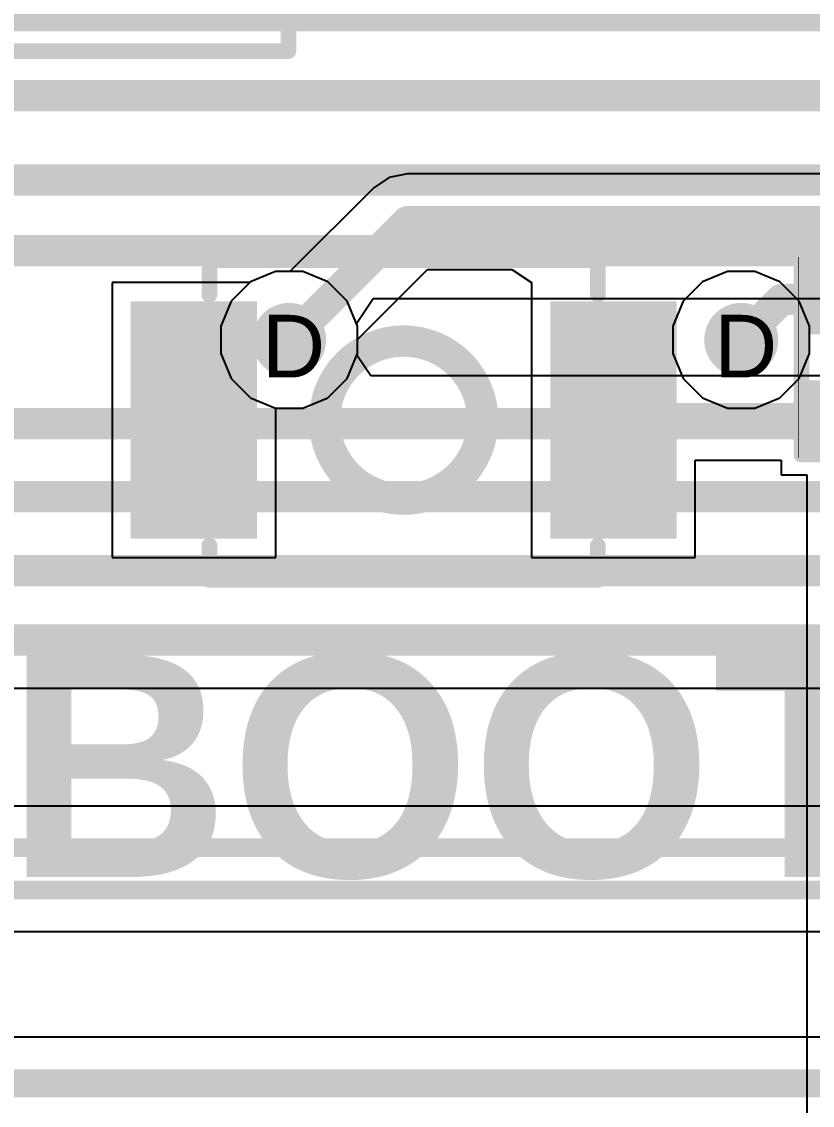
# Model space of a CAD drawing. Header units: inches. Extents: x -11 to 5428, y 0 to 5423.
# Drawn here: x 127.58 to 133.98, y 68.75 to 77.54 of the extents above; entities that cross this region are included whole.
import ezdxf

# ---------------------------------------------------------------- set-up
doc = ezdxf.new("R2010")
doc.units = ezdxf.units.IN
for name, color, linetype in [('Bottom Layer', 5, 'Continuous'), ('Drill Drawing', 1, 'Continuous'), ('GND', 16, 'Continuous'), ('PWR', 76, 'Continuous'), ('Top Layer', 1, 'Continuous'), ('Top Overlay', 2, 'Continuous'), ('Top Paste', 8, 'Continuous'), ('Top Solder', 216, 'Continuous'), ('Via Holes', 16, 'Continuous')]:
    doc.layers.add(name, color=color, linetype=linetype)
doc.styles.add('Arial', font='', dxfattribs={"height": 0.2})
doc.styles.add('Arial_Bold', font='', dxfattribs={"height": 0.2})
doc.styles.get('Arial').set_extended_font_data('Arial')
doc.styles.get('Arial_Bold').set_extended_font_data('Arial', bold=True)

# ---------------------------------------------------------------- blocks, each defined once
blk = doc.blocks.new('R___0402_457')
at = {"layer": 'Top Layer'}
for points in [[(-0.6985, -0.3175), (-0.6985, 0.3175), (-0.2413, 0.3175), (-0.2413, -0.3175)], [(0.2413, -0.3175), (0.2413, 0.3175), (0.6985, 0.3175), (0.6985, -0.3175)]]:
    blk.add_hatch(color=1, dxfattribs=at).paths.add_polyline_path(points)
at = {"layer": 'Top Paste'}
for points in [[(-0.6985, -0.3175), (-0.6985, 0.3175), (-0.2413, 0.3175), (-0.2413, -0.3175)], [(0.2413, -0.3175), (0.2413, 0.3175), (0.6985, 0.3175), (0.6985, -0.3175)]]:
    blk.add_hatch(color=8, dxfattribs=at).paths.add_polyline_path(points)
at = {"layer": 'Top Solder'}
for points in [[(-0.7535, -0.3725), (-0.7535, 0.3725), (-0.1863, 0.3725), (-0.1863, -0.3725)], [(0.1863, -0.3725), (0.1863, 0.3725), (0.7535, 0.3725), (0.7535, -0.3725)]]:
    blk.add_hatch(color=216, dxfattribs=at).paths.add_polyline_path(points)
at = {"layer": 'Top Overlay'}
for points in [[(0.7874, 0.4064, 0.127, 0.127, 0), (-0.7874, 0.4064, 0.127, 0.127, 0)], [(-0.7874, -0.4064, 0.127, 0.127, 0), (-0.7874, 0.4064, 0.127, 0.127, 0)], [(0.7874, -0.4064, 0.127, 0.127, 0), (0.7874, 0.4064, 0.127, 0.127, 0)], [(0.7874, -0.4064, 0.127, 0.127, 0), (-0.7874, -0.4064, 0.127, 0.127, 0)], [(0.8128, -0.4318, 0.00323, 0.00323, 0), (-0.8128, -0.4318, 0.00323, 0.00323, 0)]]:
    blk.add_lwpolyline(points, format="xyseb", dxfattribs=at)
for points in [[(-0.8191, 0.4064, 0.0635, 0.0635, 1), (-0.7556, 0.4064, 0.0635, 0.0635, 1)], [(-0.8191, 0.4064, 0.0635, 0.0635, 1), (-0.7556, 0.4064, 0.0635, 0.0635, 1)], [(0.7556, 0.4064, 0.0635, 0.0635, 1), (0.8191, 0.4064, 0.0635, 0.0635, 1)], [(0.7556, 0.4064, 0.0635, 0.0635, 1), (0.8191, 0.4064, 0.0635, 0.0635, 1)], [(-0.8191, -0.4064, 0.0635, 0.0635, 1), (-0.7556, -0.4064, 0.0635, 0.0635, 1)], [(-0.8191, -0.4064, 0.0635, 0.0635, 1), (-0.7556, -0.4064, 0.0635, 0.0635, 1)], [(0.7556, -0.4064, 0.0635, 0.0635, 1), (0.8191, -0.4064, 0.0635, 0.0635, 1)], [(0.7556, -0.4064, 0.0635, 0.0635, 1), (0.8191, -0.4064, 0.0635, 0.0635, 1)], [(-0.8136, -0.4318, 0.00161, 0.00161, 1), (-0.812, -0.4318, 0.00161, 0.00161, 1)], [(0.812, -0.4318, 0.00161, 0.00161, 1), (0.8136, -0.4318, 0.00161, 0.00161, 1)]]:
    blk.add_lwpolyline(points, format="xyseb", close=True, dxfattribs=at)
blk = doc.blocks.new('B3U_1000P_513')
at = {"layer": 'Top Layer'}
for points in [[(-2.11, 0.86), (-1.29, 0.86), (-1.29, -0.86), (-2.11, -0.86)], [(1.29, 0.86), (2.11, 0.86), (2.11, -0.86), (1.29, -0.86)]]:
    blk.add_hatch(color=1, dxfattribs=at).paths.add_polyline_path(points)
at = {"layer": 'Top Paste'}
for points in [[(-2.11, 0.86), (-1.29, 0.86), (-1.29, -0.86), (-2.11, -0.86)], [(1.29, 0.86), (2.11, 0.86), (2.11, -0.86), (1.29, -0.86)]]:
    blk.add_hatch(color=8, dxfattribs=at).paths.add_polyline_path(points)
at = {"layer": 'Top Solder'}
for points in [[(-2.2116, 0.9616), (-1.1884, 0.9616), (-1.1884, -0.9616), (-2.2116, -0.9616)], [(1.1884, 0.9616), (2.2116, 0.9616), (2.2116, -0.9616), (1.1884, -0.9616)]]:
    blk.add_hatch(color=216, dxfattribs=at).paths.add_polyline_path(points)
at = {"layer": 'Top Overlay'}
for points in [[(1.5748, 1.2954, 0.127, 0.127, 0), (-1.5748, 1.2954, 0.127, 0.127, 0)], [(-1.5748, 1.2954, 0.127, 0.127, 0), (-1.5748, 1.016, 0.127, 0.127, 0)], [(1.5748, 1.2954, 0.127, 0.127, 0), (1.5748, 1.016, 0.127, 0.127, 0)], [(-1.5748, -1.016, 0.127, 0.127, 0), (-1.5748, -1.2954, 0.127, 0.127, 0)], [(1.5748, -1.016, 0.127, 0.127, 0), (1.5748, -1.2954, 0.127, 0.127, 0)], [(1.5748, -1.2954, 0.127, 0.127, 0), (-1.5748, -1.2954, 0.127, 0.127, 0)]]:
    blk.add_lwpolyline(points, format="xyseb", dxfattribs=at)
for points in [[(-1.6066, 1.2954, 0.0635, 0.0635, 1), (-1.5431, 1.2954, 0.0635, 0.0635, 1)], [(-1.6066, 1.2954, 0.0635, 0.0635, 1), (-1.5431, 1.2954, 0.0635, 0.0635, 1)], [(1.543, 1.2954, 0.0635, 0.0635, 1), (1.6065, 1.2954, 0.0635, 0.0635, 1)], [(1.543, 1.2954, 0.0635, 0.0635, 1), (1.6065, 1.2954, 0.0635, 0.0635, 1)], [(-1.6066, 1.016, 0.0635, 0.0635, 1), (-1.5431, 1.016, 0.0635, 0.0635, 1)], [(1.543, 1.016, 0.0635, 0.0635, 1), (1.6065, 1.016, 0.0635, 0.0635, 1)], [(0.6411, 0, 0.254, 0.254, 1), (-0.6411, 0, 0.254, 0.254, 1)], [(-0.7046, 0, 0.127, 0.127, 1), (-0.5776, 0, 0.127, 0.127, 1)], [(0.5776, 0, 0.127, 0.127, 1), (0.7046, 0, 0.127, 0.127, 1)], [(-1.6066, -1.016, 0.0635, 0.0635, 1), (-1.5431, -1.016, 0.0635, 0.0635, 1)], [(1.543, -1.016, 0.0635, 0.0635, 1), (1.6065, -1.016, 0.0635, 0.0635, 1)], [(-1.6066, -1.2954, 0.0635, 0.0635, 1), (-1.5431, -1.2954, 0.0635, 0.0635, 1)], [(-1.6066, -1.2954, 0.0635, 0.0635, 1), (-1.5431, -1.2954, 0.0635, 0.0635, 1)], [(1.543, -1.2954, 0.0635, 0.0635, 1), (1.6065, -1.2954, 0.0635, 0.0635, 1)], [(1.543, -1.2954, 0.0635, 0.0635, 1), (1.6065, -1.2954, 0.0635, 0.0635, 1)]]:
    blk.add_lwpolyline(points, format="xyseb", close=True, dxfattribs=at)
blk = doc.blocks.new('DSIC03LSGET_524')
at = {"layer": 'Top Overlay'}
for points in [[(-3, 3.81, 0.127, 0.127, 0), (-3, -3.81, 0.127, 0.127, 0)], [(3, 3.81, 0.127, 0.127, 0), (-3, 3.81, 0.127, 0.127, 0)]]:
    blk.add_lwpolyline(points, format="xyseb", dxfattribs=at)
blk.add_lwpolyline([(-3.0317, 3.81, 0.0635, 0.0635, 1), (-2.9682, 3.81, 0.0635, 0.0635, 1)], format="xyseb", close=True, dxfattribs=at)
blk.add_lwpolyline([(-3.0317, 3.81, 0.0635, 0.0635, 1), (-2.9682, 3.81, 0.0635, 0.0635, 1)], format="xyseb", close=True, dxfattribs=at)

msp = doc.modelspace()

# ---------------------------------------------------------------- hatches: boundary and pattern name
at = {"layer": 'Bottom Layer'}
h = msp.add_hatch(color=5, dxfattribs=at)
edge = h.paths.add_edge_path()
edge.add_arc((129.7432, 74.958), 0.3, 0, 360)
h = msp.add_hatch(color=5, dxfattribs=at)
edge = h.paths.add_edge_path()
edge.add_arc((133.4077, 74.958), 0.3, 0, 360)
at = {"layer": 'GND'}
h = msp.add_hatch(color=16, dxfattribs=at)
edge = h.paths.add_edge_path()
edge.add_arc((129.7432, 74.958), 0.3, 0, 360)
h = msp.add_hatch(color=16, dxfattribs=at)
edge = h.paths.add_edge_path()
edge.add_arc((133.4077, 74.958), 0.3, 0, 360)
at = {"layer": 'PWR'}
h = msp.add_hatch(color=76, dxfattribs=at)
edge = h.paths.add_edge_path()
edge.add_arc((129.7432, 74.958), 0.3, 0, 360)
h = msp.add_hatch(color=76, dxfattribs=at)
edge = h.paths.add_edge_path()
edge.add_arc((133.4077, 74.958), 0.3, 0, 360)
at = {"layer": 'Top Layer'}
h = msp.add_hatch(color=1, dxfattribs=at)
edge = h.paths.add_edge_path()
edge.add_arc((129.7432, 74.958), 0.3, 0, 360)
h = msp.add_hatch(color=1, dxfattribs=at)
edge = h.paths.add_edge_path()
edge.add_arc((133.4077, 74.958), 0.3, 0, 360)
at = {"layer": 'Via Holes'}
h = msp.add_hatch(color=7, dxfattribs=at)
edge = h.paths.add_edge_path()
edge.add_arc((129.7432, 74.958), 0.15, 0, 360)
h = msp.add_hatch(color=7, dxfattribs=at)
edge = h.paths.add_edge_path()
edge.add_arc((133.4077, 74.958), 0.15, 0, 360)

# ---------------------------------------------------------------- linework, layer by layer
at = {"layer": 'Bottom Layer'}
for p, q in [((130.2882, 75.09), (130.424, 75.2932)), ((130.424, 75.2932), (142.3149, 75.2932)), ((130.2972, 75.0682), (130.2882, 75.09)), ((130.2972, 74.8478), (130.2972, 75.0682)), ((130.2919, 74.835), (130.2972, 74.8478)), ((130.4048, 74.6661), (130.2919, 74.835)), ((142.9367, 74.6661), (130.4048, 74.6661)), ((120.1994, 72.1359), (147.1155, 72.1359)), ((165.944, 71.1781), (120.3461, 71.1781)), ((120.6276, 70.1619), (169.1888, 70.1619)), ((166.9007, 69.3072), (122.2107, 69.3072))]:
    msp.add_line(p, q, dxfattribs=at)
for points in [[(120.2126, 77.586, 0.254, 0.254, 0), (143.1964, 77.586, 0.254, 0.254, 0)], [(119.8751, 76.9378, 0.254, 0.254, 0), (140.3984, 76.9378, 0.254, 0.254, 0)], [(119.5877, 76.2541, 0.254, 0.254, 0), (140.7307, 76.2541, 0.254, 0.254, 0)], [(119.2126, 75.6816, 0.254, 0.254, 0), (142.3149, 75.6816, 0.254, 0.254, 0)], [(119.3122, 74.2776, 0.254, 0.254, 0), (143.0976, 74.2776, 0.254, 0.254, 0)], [(119.5571, 73.6865, 0.254, 0.254, 0), (146.1736, 73.6865, 0.254, 0.254, 0)], [(119.8057, 73.0864, 0.254, 0.254, 0), (146.6363, 73.0864, 0.254, 0.254, 0)], [(120.0385, 72.5243, 0.254, 0.254, 0), (147.1155, 72.5243, 0.254, 0.254, 0)], [(120.3461, 70.8415, 0.1524, 0.1524, 0), (169.4703, 70.8415, 0.1524, 0.1524, 0)], [(120.4881, 70.4986, 0.1524, 0.1524, 0), (169.3283, 70.4986, 0.1524, 0.1524, 0)], [(121.983, 68.9317, 0.2286, 0.2286, 0), (166.9007, 68.9317, 0.2286, 0.2286, 0)]]:
    msp.add_lwpolyline(points, format="xyseb", dxfattribs=at)
at = {"layer": 'GND'}
for p, q in [((129.633, 75.512), (129.4294, 75.4277)), ((129.8534, 75.512), (129.633, 75.512)), ((130.057, 75.4277), (129.8534, 75.512)), ((129.4294, 75.4277), (129.2735, 75.2718)), ((130.2129, 75.2718), (130.057, 75.4277)), ((129.2735, 75.2718), (129.1892, 75.0682)), ((130.2972, 75.0682), (130.2129, 75.2718)), ((129.1892, 75.0682), (129.1892, 74.8478)), ((130.2972, 74.8478), (130.2972, 75.0682)), ((129.1892, 74.8478), (129.2735, 74.6442)), ((130.2129, 74.6442), (130.2972, 74.8478)), ((129.2735, 74.6442), (129.4294, 74.4883)), ((130.057, 74.4883), (130.2129, 74.6442)), ((129.4294, 74.4883), (129.633, 74.404)), ((129.8534, 74.404), (130.057, 74.4883)), ((129.633, 74.404), (129.8534, 74.404))]:
    msp.add_line(p, q, dxfattribs=at)
at = {"layer": 'PWR'}
for p, q in [((133.2975, 75.512), (133.0939, 75.4277)), ((133.5179, 75.512), (133.2975, 75.512)), ((133.7215, 75.4277), (133.5179, 75.512)), ((133.0939, 75.4277), (132.938, 75.2718)), ((133.8773, 75.2718), (133.7215, 75.4277)), ((132.938, 75.2718), (132.8537, 75.0682)), ((133.9617, 75.0682), (133.8773, 75.2718)), ((132.8537, 75.0682), (132.8537, 74.8478)), ((133.9617, 74.8478), (133.9617, 75.0682)), ((132.8537, 74.8478), (132.938, 74.6442)), ((133.8773, 74.6442), (133.9617, 74.8478)), ((132.938, 74.6442), (133.0939, 74.4884)), ((133.7215, 74.4884), (133.8773, 74.6442)), ((133.0939, 74.4884), (133.2975, 74.404)), ((133.5179, 74.404), (133.7215, 74.4884)), ((133.2975, 74.404), (133.5179, 74.404))]:
    msp.add_line(p, q, dxfattribs=at)
at = {"layer": 'Top Layer'}
for p, q in [((130.555, 76.2747), (130.4289, 76.1905)), ((130.7036, 76.3043), (130.555, 76.2747)), ((134.9124, 76.3043), (130.7036, 76.3043)), ((130.4289, 76.1905), (129.7504, 75.512)), ((129.633, 75.512), (129.4294, 75.4277)), ((129.7504, 75.512), (129.633, 75.512)), ((130.2972, 74.96), (130.8645, 75.5274)), ((130.8645, 75.5274), (131.5484, 75.5274)), ((131.5484, 75.5274), (131.7078, 75.4217)), ((129.4234, 75.4217), (128.3078, 75.4217)), ((128.3078, 75.4217), (128.3078, 73.1937)), ((129.4294, 75.4277), (129.4234, 75.4217)), ((131.7078, 75.4217), (131.7078, 73.1937)), ((130.2972, 74.8478), (130.2972, 74.96)), ((130.2129, 74.6442), (130.2972, 74.8478)), ((130.057, 74.4883), (130.2129, 74.6442)), ((129.8534, 74.404), (130.057, 74.4883)), ((129.6358, 73.1937), (129.6358, 74.404)), ((129.6358, 74.404), (129.8534, 74.404)), ((133.0358, 73.1937), (133.0358, 73.9832)), ((133.0358, 73.9832), (133.7309, 73.9832)), ((133.7309, 73.9832), (133.7309, 73.8632)), ((133.7309, 73.8632), (133.9398, 73.8632)), ((133.9398, 73.8632), (133.9398, 65.8037)), ((128.3078, 73.1937), (129.6358, 73.1937)), ((131.7078, 73.1937), (133.0358, 73.1937))]:
    msp.add_line(p, q, dxfattribs=at)
for points in [[(129.7445, 74.9567, 0.254, 0.254, 0), (130.7036, 75.9158, 0.254, 0.254, 0)], [(130.7036, 75.9158, 0.254, 0.254, 0), (134.9124, 75.9158, 0.254, 0.254, 0)], [(133.4077, 74.958, 0.254, 0.254, 0), (133.7353, 75.2856, 0.254, 0.254, 0)], [(133.7353, 75.2856, 0.254, 0.254, 0), (134.3024, 75.2856, 0.254, 0.254, 0)], [(128.9718, 74.675, 0.254, 0.254, 0), (129.2548, 74.958, 0.254, 0.254, 0)], [(129.2548, 74.958, 0.254, 0.254, 0), (129.7432, 74.958, 0.254, 0.254, 0)], [(128.9718, 74.3077, 0.254, 0.254, 0), (128.9718, 74.675, 0.254, 0.254, 0)], [(132.3718, 74.3077, 0.2032, 0.2032, 0), (132.4099, 74.3458, 0.2032, 0.2032, 0)], [(132.4099, 74.3458, 0.2032, 0.2032, 0), (134.3024, 74.3458, 0.2032, 0.2032, 0)]]:
    msp.add_lwpolyline(points, format="xyseb", dxfattribs=at)
for points in [[(130.6401, 75.9158, 0.127, 0.127, 1), (130.7671, 75.9158, 0.127, 0.127, 1)], [(130.6401, 75.9158, 0.127, 0.127, 1), (130.7671, 75.9158, 0.127, 0.127, 1)], [(133.6718, 75.2856, 0.127, 0.127, 1), (133.7988, 75.2856, 0.127, 0.127, 1)], [(133.6718, 75.2856, 0.127, 0.127, 1), (133.7988, 75.2856, 0.127, 0.127, 1)], [(129.1913, 74.958, 0.127, 0.127, 1), (129.3183, 74.958, 0.127, 0.127, 1)], [(129.1913, 74.958, 0.127, 0.127, 1), (129.3183, 74.958, 0.127, 0.127, 1)], [(129.6797, 74.958, 0.127, 0.127, 1), (129.8067, 74.958, 0.127, 0.127, 1)], [(129.681, 74.9567, 0.127, 0.127, 1), (129.808, 74.9567, 0.127, 0.127, 1)], [(133.3442, 74.958, 0.127, 0.127, 1), (133.4712, 74.958, 0.127, 0.127, 1)], [(128.9083, 74.675, 0.127, 0.127, 1), (129.0353, 74.675, 0.127, 0.127, 1)], [(128.9083, 74.675, 0.127, 0.127, 1), (129.0353, 74.675, 0.127, 0.127, 1)], [(128.9083, 74.3077, 0.127, 0.127, 1), (129.0353, 74.3077, 0.127, 0.127, 1)], [(132.321, 74.3077, 0.1016, 0.1016, 1), (132.4226, 74.3077, 0.1016, 0.1016, 1)], [(132.3591, 74.3458, 0.1016, 0.1016, 1), (132.4607, 74.3458, 0.1016, 0.1016, 1)], [(132.3591, 74.3458, 0.1016, 0.1016, 1), (132.4607, 74.3458, 0.1016, 0.1016, 1)]]:
    msp.add_lwpolyline(points, format="xyseb", close=True, dxfattribs=at)

# ---------------------------------------------------------------- block references
for name, p, rotation in [('DSIC03LSGET_524', (126.7374, 81.1089), 180), ('B3U_1000P_513', (130.6718, 74.3077), 180), ('R___0402_457', (134.3024, 74.8157), 270)]:
    msp.add_blockref(name, p, dxfattribs=dict(rotation=rotation))

# ---------------------------------------------------------------- texts
at = {"layer": 'Drill Drawing', "style": 'Arial'}
for p in [(129.5231, 74.6533), (133.1876, 74.6533)]:
    msp.add_text('D', height=0.508, dxfattribs=at).set_placement(p)
at = {"layer": 'Top Overlay', "style": 'Arial_Bold'}
msp.add_text('BOOT0', height=1.8, rotation=360, dxfattribs=at).set_placement((127.4469, 70.6054))

doc.saveas('drawing.dxf')
